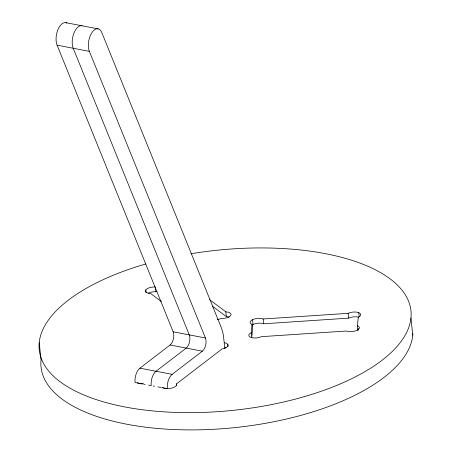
<?xml version="1.0" encoding="UTF-8"?>
<svg xmlns="http://www.w3.org/2000/svg" width="452" height="452" viewBox="0 0 452 452"><rect width="100%" height="100%" fill="white"/><g stroke="black" fill="none" stroke-linecap="round" stroke-linejoin="round"><path stroke-width="0.68" d="M358.741 312.637A7.548 3.249 -6 0 1 358.272 317.287L357.436 325.666A7.548 3.249 -6 0 1 356.973 330.316A7.548 3.249 -6 0 1 346.351 331.022L261.38 336.667A7.548 3.249 -6 0 1 250.764 337.373A7.548 3.249 -6 0 1 251.227 332.717L252.063 324.344A7.548 3.249 -6 0 1 252.532 319.688A7.548 3.249 -6 0 1 263.149 318.982L348.119 313.343A7.548 3.249 -6 0 1 358.741 312.637L359.171 316.745M358.148 328.361L357.939 330.457L357.436 325.666M142.453 383.951L135.058 382.533A10.984 5.701 -79.2 0 1 139.9 368.171L170.105 345A8.232 4.271 -79.2 0 0 173.161 331.808L57.088 45.183A13.351 6.927 -79.2 0 1 58.082 29.301A13.351 6.927 -79.2 0 1 66.817 23.012M162.624 387.81L167.33 388.714A10.984 5.701 -79.2 0 1 172.172 374.346L202.383 351.176A8.232 4.271 -79.2 0 0 205.44 337.983L89.36 51.358A13.351 6.927 -79.2 0 1 91.841 32.73A13.351 6.927 -79.2 0 1 101.79 32.544L221.644 328.491L223.316 334.61L224.87 348.712M162.415 387.364A7.548 3.249 -6 0 0 171.653 388.132A7.548 3.249 -6 0 0 176.421 383.951L222.13 348.893A7.548 3.249 -6 0 0 227.91 345.78A7.548 3.249 -6 0 0 224.542 342.746M148.425 293.099A7.548 3.249 -6 0 1 155.765 291.766L157.076 291.359M217.395 319.677L221.31 318.457A7.548 3.249 -6 0 0 230.74 315.519A7.548 3.249 -6 0 0 225.836 311.84L209.57 299.653M252.148 324.977A7.548 3.249 -6 0 1 263.657 323.779L348.622 318.135A7.548 3.249 -6 0 1 358.781 317.264M65.958 22.696L98.237 28.871M57.088 45.183L89.36 51.358M173.161 331.808L205.44 337.983M170.105 345L202.383 351.176M139.9 368.171L172.172 374.346M143.798 384.206L145.143 384.466M148.505 385.11L151.194 385.624A10.984 5.701 -79.2 0 1 156.036 371.261L186.241 348.091A8.232 4.271 -79.2 0 0 189.298 334.898L73.224 48.274A13.351 6.927 -79.2 0 1 73.902 33.154A13.351 6.927 -79.2 0 1 82.094 25.787M153.211 386.008L154.556 386.268M157.917 386.912L161.279 387.556M212.316 306.128L226.339 316.637A7.548 3.249 -6 0 1 229.158 317.101M161.398 301.574L150.742 293.585A7.548 3.249 -6 0 1 145.832 289.913A7.548 3.249 -6 0 1 155.262 286.975L155.765 291.766M410.958 317.948L412.772 335.203M348.119 313.343L348.622 318.135M263.149 318.982L263.657 323.779M252.532 319.688L253.035 324.479M252.063 324.344L252.566 329.135L251.73 337.508L251.227 332.717M225.836 311.84L226.339 316.637M227.842 344.509L228.057 346.565M176.421 383.951L176.568 385.324M145.832 289.913L146.12 292.647M39.228 342.639L41.042 359.894A186.879 80.45 -6 0 0 220.367 428.869A186.879 80.45 -6 0 0 412.885 333.796M225.045 347.537A7.548 3.249 -6 0 1 226.09 347.797M143.651 383.771A7.548 3.249 -6 0 1 137.312 382.561M190.947 253.77A186.879 80.45 -6 0 1 405.19 335.175A186.879 80.45 -6 0 1 106.429 402.675A186.879 80.45 -6 0 1 145.68 263.996"/></g></svg>
